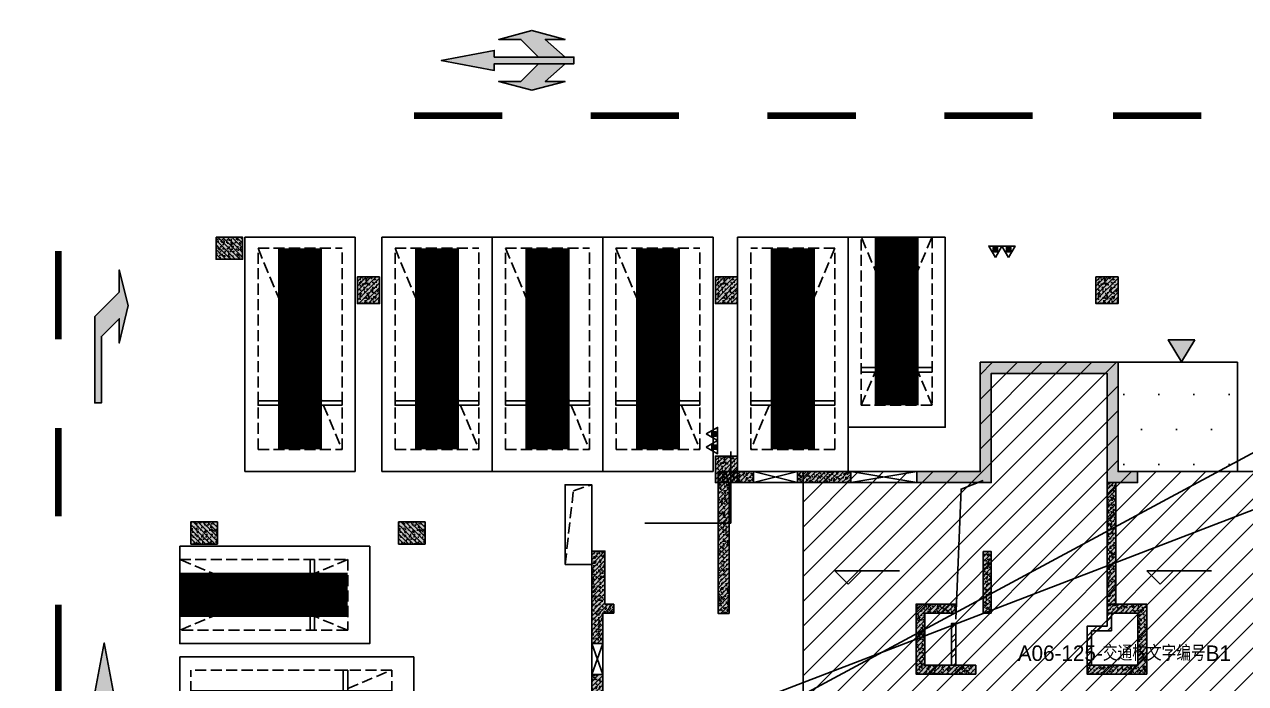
# Model space of a CAD drawing. Extents: x -1338203 to 1886333, y -783476 to 1038610.
# Drawn here: x 735141 to 762772, y 186634 to 201541 of the extents above; entities that cross this region are included whole.
import ezdxf

# ---------------------------------------------------------------- set-up
doc = ezdxf.new("R2010")
doc.units = 0
doc.header["$LTSCALE"] = 1000
doc.header["$MEASUREMENT"] = 0
doc.linetypes.add('A-001-平面B2$0$__DASH', pattern=[0.35, 0.25, -0.1])
doc.linetypes.add('DASH', pattern=[0.35, 0.25, -0.1])
for name, color, linetype in [('$0$0A-O-HOLE', 52, 'Continuous'), ('0A-P-PKNG-LINE', 9, 'Continuous'), ('A-001-人防参照B1$0$0A-P-PKNG-LINE', 9, 'Continuous'), ('A-001-平面参照B1$0$0A-ELEV-PATT', 8, 'Continuous'), ('A-001-平面参照B1$0$AUDIT_D_220531184525-2', 40, 'Continuous'), ('A-001-车位参照B1$0$A-001-车位参照B1$0$0A-P-PKNG-CAR(A)', 43, 'Continuous'), ('A-001-车位参照B1$0$A-001-车位参照B1$0$0A-P-PKNG-CAR(B)', 21, 'Continuous'), ('A-06-平面B1$0$0A-A-SYMB-ELEV', 150, 'Continuous'), ('A-06-平面B1$0$0A-S-WALL', 255, 'Continuous'), ('A-125-交通核B1(5#6#)$0$0A-E-EVTR', 2, 'Continuous'), ('A-125-交通核B1(5#6#)$0$0A-O-HOLE', 52, 'Continuous'), ('p-a-mini', 150, 'Continuous'), ('p-a-regular', 5, 'Continuous'), ('S-06-墙柱B1_1$0$0S-CW-HATCH', 251, 'Continuous'), ('S-06-墙柱B1_1$0$0S-CW-HATCH-UP', 251, 'Continuous'), ('S-06-墙柱B1_1$0$0S-CW-LINE', 72, 'Continuous'), ('S-06-墙柱B1_1$0$0S-S-HOLE', 55, 'Continuous'), ('S001地下一墙柱$0$S001地下一墙柱$0$0S-CC-LINE', 52, 'Continuous'), ('S001地下一墙柱$0$S001地下一墙柱$0$0S-CW-HATCH', 251, 'Continuous'), ('S001地下一墙柱$0$S001地下一墙柱$0$0S-CW-HATCH-UP', 251, 'Continuous'), ('中心线', 42, 'Continuous'), ('地面指向箭头', 7, 'Continuous'), ('负一层消火栓$0$0P-DIM-FH', 3, 'Continuous'), ('负一层消火栓$0$0P-EQUIP-FH', 7, 'Continuous')]:
    doc.layers.add(name, color=color, linetype=linetype)
for name, color, linetype, plot in [('A-125-交通核B1(5#6#)$0$AAD-A-MARK', 6, 'Continuous', False), ('A06-125-交通核文字编号B1$0$AAD-A-MARK', 6, 'Continuous', False), ('A06-125-交通核文字编号B1$0$AAD-A-XM', 6, 'Continuous', False), ('AAD-A-PROOF', 30, 'Continuous', False), ('负一层消火栓$0$AAD-A-MODIFY_20230609', 201, 'Continuous', False)]:
    doc.layers.add(name, color=color, linetype=linetype, plot=plot)
doc.styles.add('A06-125-交通核文字编号B1$0$AAD-TXT', font='aad-txt.shx', dxfattribs={"width": 0.7, "bigfont": 'aad-hztxt.shx'})
pattern_1 = [(45, (0, 0), (-53.033, 53.033), []), (50, (0, 0), (215.1781, -18.8256), [22.5, -247.5]), (355, (0, 0), (-41.6254, 225.6576), [18, -198]), (100.4514, (17.93, -1.57), (173.5528, 206.8319), [19.122, -210.3426]), (46.1842, (0, 60), (320.1723, -49.6557), [33.75, -371.25]), (96.6356, (26.68, 55.86), (280.3988, 292.2354), [28.683, -315.514]), (351.1842, (0, 60), (280.3986, 292.2356), [27, -297]), (21, (30, 45), (179.0721, -120.7857), [22.5, -247.5]), (326, (30, 45), (72.9946, 217.545), [18, -198]), (71.4514, (44.92, 34.93), (252.0668, 96.7591), [19.122, -210.3426]), (37.5, (0, 0), (3.64796, 99.86816), [0, -195.6, 0, -201, 0, -198.75]), (7.5, (0, 0), (78.92086, 118.3235), [0, -114.6, 0, -191.1, 0, -75.75]), (327.5, (-66.9, 0), (160.14673, -6.76646), [0, -75, 0, -234, 0, -310.5]), (317.5, (-96.9, 0), (174.95585, 30.0315), [0, -97.5, 0, -155.4, 0, -220.5])]
pattern_2 = [(315, (-12296.815, -134920.82), (53.033, 53.033), []), (320, (-12296.82, -134920.82), (-18.8256, -215.1781), [22.5, -247.5]), (265, (-12296.82, -134920.82), (225.6576, 41.6254), [18, -198]), (10.4514, (-12298.38, -134938.75), (206.8319, -173.5528), [19.122, -210.3426]), (316.1842, (-12236.82, -134920.82), (-49.6557, -320.1723), [33.75, -371.25]), (6.6356, (-12240.95, -134947.5), (292.2354, -280.3988), [28.683, -315.514]), (261.1842, (-12236.8, -134920.82), (292.2356, -280.3986), [27, -297]), (291, (-12251.82, -134950.82), (-120.7857, -179.0721), [22.5, -247.5]), (236, (-12251.82, -134950.82), (217.545, -72.9946), [18, -198]), (341.4514, (-12261.88, -134965.74), (96.7591, -252.0668), [19.122, -210.3426]), (307.5, (-12296.815, -134920.82), (99.86816, -3.64796), [0, -195.6, 0, -201, 0, -198.75]), (277.5, (-12296.82, -134920.82), (118.3235, -78.92086), [0, -114.6, 0, -191.1, 0, -75.75]), (237.5, (-12296.815, -134853.92), (-6.76646, -160.14673), [0, -75, 0, -234, 0, -310.5]), (227.5, (-12296.82, -134823.92), (30.0315, -174.95585), [0, -97.5, 0, -155.4, 0, -220.5])]
pattern_3 = [(45, (0, 0), (-168.38, 168.38), []), (45, (112.25, 0), (-168.38, 168.38), [])]

# ---------------------------------------------------------------- blocks, each defined once
blk = doc.blocks.new('A-001-平面参照B1')
at = {"layer": 'A-001-平面参照B1$0$0A-ELEV-PATT'}
h = blk.add_hatch(dxfattribs=at)
h.set_pattern_fill('DOTS', color=256, scale=500)
h.set_pattern_definition([(0, (-766365.4, -306889.1), (396.875, 793.75), [0, -793.75])])
h.paths.add_polyline_path([(-6479, -115460), (-3779, -115460), (-3779, -112990), (-6479, -112990)])
at = {"layer": 'A-001-平面参照B1$0$AUDIT_D_220531184525-2'}
blk.add_lwpolyline([(-6479, -115460), (-3779, -115460), (-3779, -112990), (-6479, -112990), (-6479, -115460)], dxfattribs=at)
blk = doc.blocks.new('A$C2C814229')
at = {"layer": '$0$0A-O-HOLE', "linetype": 'DASH'}
blk.add_lwpolyline([(-18989, -115759), (-18389, -115759), (-18389, -117559), (-18989, -117559)], close=True, dxfattribs=at)
blk.add_lwpolyline([(-18989, -117559), (-18804, -115895), (-18389, -115759)], dxfattribs=at)
blk = doc.blocks.new('A-001-人防参照B1')
at = {"layer": 'A-001-人防参照B1$0$0A-P-PKNG-LINE', "ltscale": 0.002}
blk.add_lwpolyline([(-18989, -117560), (-18389, -117560), (-18389, -115760), (-18989, -115760)], close=True, dxfattribs=at)
blk = doc.blocks.new('S-06-墙柱B1_1')
at = {"layer": 'S-06-墙柱B1_1$0$0S-CW-HATCH'}
h = blk.add_hatch(color=256, dxfattribs=at)
h.dxf.hatch_style = 1
h.paths.add_polyline_path([(-22860, 11160), (-19740, 11160), (-19740, 8690), (-19300, 8690), (-19300, 8440), (-19990, 8440), (-19990, 10910), (-22610, 10910), (-22610, 8440), (-24290, 8440), (-24290, 8690), (-22860, 8690)])
h = blk.add_hatch(color=256, dxfattribs=at)
h.dxf.hatch_style = 1
h.paths.add_polyline_path([(-28790, 8690), (-27990, 8690), (-27990, 8440), (-28540, 8440), (-28540, 5480), (-28790, 5480)])
h = blk.add_hatch(color=256, dxfattribs=at)
h.dxf.hatch_style = 1
h.paths.add_polyline_path([(-25790, 8690), (-26990, 8690), (-26990, 8440), (-25790, 8440)])
h = blk.add_hatch(color=256, dxfattribs=at)
h.dxf.hatch_style = 1
h.paths.add_polyline_path([(-19790, 5690), (-19990, 5690), (-19990, 8440), (-19790, 8440)])
h = blk.add_hatch(color=256, dxfattribs=at)
h.dxf.hatch_style = 1
h.paths.add_polyline_path([(-31350, 6640), (-31350, 6890), (-31650, 6890), (-31650, 4800), (-31400, 4800), (-31400, 5490), (-31150, 5490), (-31150, 5690), (-31350, 5690)])
h = blk.add_hatch(color=256, dxfattribs=at)
h.dxf.hatch_style = 1
h.paths.add_polyline_path([(-22610, 5490), (-22790, 5490), (-22790, 6880), (-22610, 6880)])
h = blk.add_hatch(color=256, dxfattribs=at)
h.dxf.hatch_style = 1
h.paths.add_polyline_path([(-24110, 4310), (-22960, 4310), (-22960, 4110), (-23140, 4110), (-24310, 4110), (-24310, 5690), (-23410, 5690), (-23410, 5490), (-24110, 5490)])
h = blk.add_hatch(color=256, dxfattribs=at)
h.dxf.hatch_style = 1
h.paths.add_polyline_path([(-19090, 5690), (-19090, 4110), (-20260, 4110), (-20440, 4110), (-20440, 4310), (-19290, 4310), (-19290, 5490), (-19990, 5490), (-19990, 5690)])
h = blk.add_hatch(color=256, dxfattribs=at)
h.dxf.hatch_style = 1
h.paths.add_polyline_path([(-31400, 4100), (-31650, 4100), (-31650, 3440), (-30000, 3440), (-30000, 3690), (-31400, 3690)])
at = {"layer": 'S-06-墙柱B1_1$0$0S-CW-HATCH-UP'}
h = blk.add_hatch(dxfattribs=at)
h.set_pattern_fill('钢筋混凝土', color=256, scale=30)
h.set_pattern_definition(pattern_1)
h.paths.add_polyline_path([(-22860, 11160), (-19740, 11160), (-19740, 8690), (-19300, 8690), (-19300, 8440), (-19990, 8440), (-19990, 10910), (-22610, 10910), (-22610, 8440), (-24290, 8440), (-24290, 8690), (-22860, 8690)])
h = blk.add_hatch(dxfattribs=at)
h.set_pattern_fill('钢筋混凝土', color=256, scale=30)
h.set_pattern_definition(pattern_1)
h.paths.add_polyline_path([(-28790, 8690), (-27990, 8690), (-27990, 8440), (-28540, 8440), (-28540, 5480), (-28790, 5480)])
h = blk.add_hatch(dxfattribs=at)
h.set_pattern_fill('钢筋混凝土', color=256, scale=30)
h.set_pattern_definition([(45, (0, 0), (-53.033, 53.033), []), (50, (0, 0), (215.178, -18.8256), [22.5, -247.5]), (355, (0, 0), (-41.6254, 225.6576), [18, -198]), (100.4514, (17.93, -1.57), (173.5528, 206.8319), [19.122, -210.3426]), (46.1842, (0, 60), (320.1723, -49.6557), [33.75, -371.25]), (96.6356, (26.68, 55.86), (280.3988, 292.2354), [28.683, -315.514]), (351.1842, (0, 60), (280.3986, 292.2356), [27, -297]), (21, (30, 45), (179.0721, -120.7857), [22.5, -247.5]), (326, (30, 45), (72.9946, 217.545), [18, -198]), (71.4514, (44.92, 34.93), (252.0668, 96.7591), [19.122, -210.3426]), (37.5, (0, 0), (3.64796, 99.86816), [0, -195.6, 0, -201, 0, -198.75]), (7.5, (0, 0), (78.92086, 118.3235), [0, -114.6, 0, -191.1, 0, -75.75]), (327.5, (-66.9, 0), (160.14673, -6.76646), [0, -75, 0, -234, 0, -310.5]), (317.5, (-96.9, 0), (174.95585, 30.0315), [0, -97.5, 0, -155.4, 0, -220.5])])
h.paths.add_polyline_path([(-25790, 8690), (-26990, 8690), (-26990, 8440), (-25790, 8440)])
h = blk.add_hatch(dxfattribs=at)
h.set_pattern_fill('钢筋混凝土', color=256, scale=30)
h.set_pattern_definition([(45, (-5106687.17, 636368.834), (-53.0330086, 53.0330086), []), (50, (-5106687.17, 636368.83), (215.178055, -18.8256405), [22.5, -247.5]), (355, (-5106687.17, 636368.83), (-41.6254, 225.65764), [18, -198]), (100.4514, (-5106669.24, 636367.27), (173.5528145, 206.831863), [19.122057, -210.342634]), (46.1842, (-5106687.17, 636428.83), (320.172315, -49.655704), [33.75, -371.25]), (96.6356, (-5106660.5, 636424.7), (280.398812, 292.235361), [28.683086, -315.5139]), (351.1842, (-5106687.17, 636428.83), (280.398584, 292.23558), [27, -297]), (21, (-5106657.17, 636413.83), (179.0721156, -120.785667), [22.5, -247.5]), (326, (-5106657.17, 636413.83), (72.9946, 217.5450135), [18, -198]), (71.4514, (-5106642.25, 636403.77), (252.0667886, 96.759149), [19.122057, -210.342634]), (37.5, (-5106687.17, 636368.834), (3.6479566, 99.8681561), [0, -195.6, 0, -201, 0, -198.75]), (7.5, (-5106687.17, 636368.83), (78.9208612, 118.3235136), [0, -114.6, 0, -191.1, 0, -75.75]), (327.5, (-5106754.07, 636368.834), (160.1467309, -6.7664615), [0, -75, 0, -234, 0, -310.5]), (317.5, (-5106784.07, 636368.83), (174.9558508, 30.0314947), [0, -97.5, 0, -155.4, 0, -220.5])])
h.paths.add_polyline_path([(-19790, 5690), (-19990, 5690), (-19990, 8440), (-19790, 8440)])
h = blk.add_hatch(dxfattribs=at)
h.set_pattern_fill('钢筋混凝土', color=256, scale=30)
h.set_pattern_definition([(45, (0, 0), (-53.033, 53.033), []), (50, (0, 0), (215.1781, -18.8256), [22.5, -247.5]), (355, (0, 0), (-41.6254, 225.6576), [18, -198]), (100.4514, (17.93, -1.57), (173.5528, 206.8319), [19.122, -210.3426]), (46.1842, (0, 60), (320.1723, -49.6557), [33.75, -371.25]), (96.6356, (26.68, 55.86), (280.3988, 292.2354), [28.683, -315.514]), (351.1842, (0, 60), (280.3986, 292.2356), [27, -297]), (21, (30, 45), (179.0721, -120.7857), [22.5, -247.5]), (326, (30, 45), (72.9946, 217.545), [18, -198]), (71.4514, (44.92, 34.93), (252.0668, 96.7591), [19.122, -210.3426]), (37.5, (0, 0), (3.64796, 99.86816), [0, -195.6, 0, -201, 0, -198.75]), (7.5, (0, 0), (78.92086, 118.3235), [0, -114.6, 0, -191.1, 0, -75.75]), (327.5, (-66.9, 0), (160.14673, -6.76646), [0, -75, 0, -234, 0, -310.5]), (317.5, (-96.9, 0), (174.95585, 30.0315), [0, -97.5, 0, -155.4, 0, -220.5])])
h.paths.add_polyline_path([(-31350, 6640), (-31350, 6890), (-31650, 6890), (-31650, 4800), (-31400, 4800), (-31400, 5490), (-31150, 5490), (-31150, 5690), (-31350, 5690)])
h = blk.add_hatch(dxfattribs=at)
h.set_pattern_fill('钢筋混凝土', color=256, scale=30)
h.set_pattern_definition([(45, (-5106687.17, 636368.834), (-53.0330086, 53.0330086), []), (50, (-5106687.17, 636368.83), (215.178055, -18.8256405), [22.5, -247.5]), (355, (-5106687.17, 636368.83), (-41.6254, 225.65764), [18, -198]), (100.4514, (-5106669.24, 636367.27), (173.5528145, 206.831863), [19.122057, -210.342634]), (46.1842, (-5106687.17, 636428.83), (320.172315, -49.655704), [33.75, -371.25]), (96.6356, (-5106660.5, 636424.7), (280.398812, 292.235361), [28.683086, -315.5139]), (351.1842, (-5106687.17, 636428.83), (280.398584, 292.23558), [27, -297]), (21, (-5106657.17, 636413.83), (179.0721156, -120.785667), [22.5, -247.5]), (326, (-5106657.17, 636413.83), (72.9946, 217.5450135), [18, -198]), (71.4514, (-5106642.25, 636403.77), (252.0667886, 96.759149), [19.122057, -210.342634]), (37.5, (-5106687.17, 636368.834), (3.6479566, 99.8681561), [0, -195.6, 0, -201, 0, -198.75]), (7.5, (-5106687.17, 636368.83), (78.9208612, 118.3235136), [0, -114.6, 0, -191.1, 0, -75.75]), (327.5, (-5106754.07, 636368.834), (160.1467309, -6.7664615), [0, -75, 0, -234, 0, -310.5]), (317.5, (-5106784.07, 636368.83), (174.9558508, 30.0314947), [0, -97.5, 0, -155.4, 0, -220.5])])
h.paths.add_polyline_path([(-22610, 5490), (-22790, 5490), (-22790, 6880), (-22610, 6880)])
h = blk.add_hatch(dxfattribs=at)
h.set_pattern_fill('钢筋混凝土', color=256, scale=30)
h.set_pattern_definition(pattern_1)
h.paths.add_polyline_path([(-24110, 4310), (-22960, 4310), (-22960, 4110), (-23140, 4110), (-24310, 4110), (-24310, 5690), (-23410, 5690), (-23410, 5490), (-24110, 5490)])
h = blk.add_hatch(dxfattribs=at)
h.set_pattern_fill('钢筋混凝土', color=256, scale=30)
h.set_pattern_definition(pattern_1)
h.paths.add_polyline_path([(-19090, 5690), (-19090, 4110), (-20260, 4110), (-20440, 4110), (-20440, 4310), (-19290, 4310), (-19290, 5490), (-19990, 5490), (-19990, 5690)])
h = blk.add_hatch(dxfattribs=at)
h.set_pattern_fill('钢筋混凝土', color=256, scale=30)
h.set_pattern_definition([(45, (0, 0), (-53.033, 53.033), []), (50, (0, 0), (215.1781, -18.8256), [22.5, -247.5]), (355, (0, 0), (-41.6254, 225.6576), [18, -198]), (100.4514, (17.93, -1.57), (173.5528, 206.8319), [19.122, -210.3426]), (46.1842, (0, 60), (320.1723, -49.6557), [33.75, -371.25]), (96.6356, (26.68, 55.86), (280.3988, 292.2354), [28.683, -315.514]), (351.1842, (0, 60), (280.3986, 292.2356), [27, -297]), (21, (30, 45), (179.0721, -120.7857), [22.5, -247.5]), (326, (30, 45), (72.9946, 217.545), [18, -198]), (71.4514, (44.92, 34.93), (252.0668, 96.7591), [19.122, -210.3426]), (37.5, (0, 0), (3.64796, 99.86816), [0, -195.6, 0, -201, 0, -198.75]), (7.5, (0, 0), (78.92086, 118.3235), [0, -114.6, 0, -191.1, 0, -75.75]), (327.5, (-66.9, 0), (160.14673, -6.76646), [0, -75, 0, -234, 0, -310.5]), (317.5, (-96.9, 0), (174.95585, 30.0315), [0, -97.5, 0, -155.4, 0, -220.5])])
h.paths.add_polyline_path([(-31400, 4100), (-31650, 4100), (-31650, 3440), (-30000, 3440), (-30000, 3690), (-31400, 3690)])
at = {"layer": 'S-06-墙柱B1_1$0$0S-CW-LINE', "flags": 128}
for points in [[(-22860, 11160), (-19740, 11160), (-19740, 8690), (-19300, 8690), (-19300, 8440), (-19990, 8440), (-19990, 10910), (-22610, 10910), (-22610, 8440), (-24290, 8440), (-24290, 8690), (-22860, 8690)], [(-28790, 8690), (-27990, 8690), (-27990, 8440), (-28540, 8440), (-28540, 5480), (-28790, 5480)], [(-25790, 8690), (-26990, 8690), (-26990, 8440), (-25790, 8440)], [(-31400, 4100), (-31650, 4100), (-31650, 3440), (-30000, 3440), (-30000, 3690), (-31400, 3690)]]:
    blk.add_lwpolyline(points, close=True, dxfattribs=at)
at = {"layer": 'S-06-墙柱B1_1$0$0S-CW-LINE'}
for points in [[(-19790, 5690), (-19990, 5690), (-19990, 8440), (-19790, 8440)], [(-22610, 5490), (-22790, 5490), (-22790, 6880), (-22610, 6880)], [(-24110, 4310), (-22960, 4310), (-22960, 4110), (-23140, 4110), (-23140, 4110), (-24310, 4110), (-24310, 5690), (-23410, 5690), (-23410, 5490), (-24110, 5490)], [(-19090, 5690), (-19090, 4110), (-20260, 4110), (-20260, 4110), (-20440, 4110), (-20440, 4310), (-19290, 4310), (-19290, 5490), (-19990, 5490), (-19990, 5690)]]:
    blk.add_lwpolyline(points, close=True, dxfattribs=at)
at = {"layer": 'S-06-墙柱B1_1$0$0S-CW-LINE', "flags": 128}
blk.add_lwpolyline([(-31350, 6640), (-31350, 6890), (-31650, 6890), (-31650, 4800), (-31400, 4800), (-31400, 5490), (-31150, 5490), (-31150, 5690), (-31350, 5690), (-31350, 6640)], dxfattribs=at)
at = {"layer": 'S-06-墙柱B1_1$0$0S-S-HOLE'}
for points in [[(-27990, 8690), (-26990, 8690), (-26990, 8440), (-27990, 8440)], [(-24290, 8690), (-25790, 8690), (-25790, 8440), (-24290, 8440)], [(-31650, 4100), (-31400, 4100), (-31400, 4800), (-31650, 4800)]]:
    blk.add_lwpolyline(points, close=True, dxfattribs=at)
for points in [[(-26990, 8690), (-27990, 8440)], [(-27990, 8690), (-26990, 8440)], [(-24290, 8690), (-25790, 8440)], [(-25790, 8690), (-24290, 8440)], [(-31400, 4800), (-31650, 4100)], [(-31400, 4100), (-31650, 4800)]]:
    blk.add_lwpolyline(points, dxfattribs=at)
blk = doc.blocks.new('S001地下一墙柱')
at = {"layer": 'S001地下一墙柱$0$S001地下一墙柱$0$0S-CW-HATCH'}
h = blk.add_hatch(color=256, dxfattribs=at)
h.dxf.hatch_style = 1
h.paths.add_polyline_path([(-26888, -110160), (-26888, -110660), (-26288, -110660), (-26288, -110160)])
h = blk.add_hatch(color=256, dxfattribs=at)
h.dxf.hatch_style = 1
h.paths.add_polyline_path([(-26888, -110160), (-26888, -110660), (-26288, -110660), (-26288, -110160)])
h = blk.add_hatch(color=256, dxfattribs=at)
h.dxf.hatch_style = 1
h.paths.add_polyline_path([(-23189, -111060), (-23689, -111060), (-23689, -111660), (-23189, -111660)])
h = blk.add_hatch(color=256, dxfattribs=at)
h.dxf.hatch_style = 1
h.paths.add_polyline_path([(-15089, -111060), (-15589, -111060), (-15589, -111660), (-15089, -111660)])
h = blk.add_hatch(color=256, dxfattribs=at)
h.dxf.hatch_style = 1
h.paths.add_polyline_path([(-6479, -111060), (-6979, -111060), (-6979, -111660), (-6479, -111660)])
h = blk.add_hatch(color=256, dxfattribs=at)
h.dxf.hatch_style = 1
h.paths.add_polyline_path([(-15089, -115110), (-15589, -115110), (-15589, -115710), (-15089, -115710)])
h = blk.add_hatch(color=256, dxfattribs=at)
h.dxf.hatch_style = 1
h.paths.add_polyline_path([(-27459, -117100), (-27459, -116600), (-26859, -116600), (-26859, -117100)])
h = blk.add_hatch(color=256, dxfattribs=at)
h.dxf.hatch_style = 1
h.paths.add_polyline_path([(-22759, -117100), (-22759, -116600), (-22159, -116600), (-22159, -117100)])
at = {"layer": 'S001地下一墙柱$0$S001地下一墙柱$0$0S-CW-HATCH-UP'}
h = blk.add_hatch(dxfattribs=at)
h.set_pattern_fill('钢筋混凝土', color=256, scale=30, angle=-90)
h.set_pattern_definition(pattern_2)
h.paths.add_polyline_path([(-26888, -110160), (-26888, -110660), (-26288, -110660), (-26288, -110160)])
h = blk.add_hatch(dxfattribs=at)
h.set_pattern_fill('钢筋混凝土', color=256, scale=30, angle=-90)
h.set_pattern_definition(pattern_2)
h.paths.add_polyline_path([(-26888, -110160), (-26888, -110660), (-26288, -110660), (-26288, -110160)])
h = blk.add_hatch(dxfattribs=at)
h.set_pattern_fill('钢筋混凝土', color=256, scale=30)
h.set_pattern_definition([(45, (9121.965, -102108.275), (-53.03301, 53.03301), []), (50, (9121.96, -102108.27), (215.1781, -18.8256), [22.5, -247.5]), (355, (9121.96, -102108.27), (-41.6254, 225.6576), [18, -198]), (100.4514, (9139.9, -102109.84), (173.5528, 206.8319), [19.122, -210.3426]), (46.1842, (9121.96, -102048.27), (320.1723, -49.6557), [33.75, -371.25]), (96.6356, (9148.65, -102052.4), (280.3988, 292.2354), [28.683, -315.514]), (351.1842, (9121.96, -102048.27), (280.3986, 292.2356), [27, -297]), (21, (9151.96, -102063.27), (179.0721, -120.7857), [22.5, -247.5]), (326, (9151.96, -102063.27), (72.9946, 217.545), [18, -198]), (71.4514, (9166.89, -102073.34), (252.0668, 96.7591), [19.122, -210.3426]), (37.5, (9121.965, -102108.275), (3.64796, 99.86816), [0, -195.6, 0, -201, 0, -198.75]), (7.5, (9121.96, -102108.27), (78.92086, 118.3235), [0, -114.6, 0, -191.1, 0, -75.75]), (327.5, (9055.065, -102108.275), (160.14673, -6.76646), [0, -75, 0, -234, 0, -310.5]), (317.5, (9025.06, -102108.27), (174.95585, 30.0315), [0, -97.5, 0, -155.4, 0, -220.5])])
h.paths.add_polyline_path([(-23189, -111060), (-23689, -111060), (-23689, -111660), (-23189, -111660)])
h = blk.add_hatch(dxfattribs=at)
h.set_pattern_fill('钢筋混凝土', color=256, scale=30)
h.set_pattern_definition([(45, (17221.965, -102108.275), (-53.03301, 53.03301), []), (50, (17221.96, -102108.27), (215.1781, -18.8256), [22.5, -247.5]), (355, (17221.96, -102108.27), (-41.6254, 225.6576), [18, -198]), (100.4514, (17239.9, -102109.84), (173.5528, 206.8319), [19.122, -210.3426]), (46.1842, (17221.96, -102048.27), (320.1723, -49.6557), [33.75, -371.25]), (96.6356, (17248.65, -102052.4), (280.3988, 292.2354), [28.683, -315.514]), (351.1842, (17221.96, -102048.27), (280.3986, 292.2356), [27, -297]), (21, (17251.96, -102063.27), (179.0721, -120.7857), [22.5, -247.5]), (326, (17251.96, -102063.27), (72.9946, 217.545), [18, -198]), (71.4514, (17266.89, -102073.34), (252.0668, 96.7591), [19.122, -210.3426]), (37.5, (17221.965, -102108.275), (3.64796, 99.86816), [0, -195.6, 0, -201, 0, -198.75]), (7.5, (17221.96, -102108.27), (78.92086, 118.3235), [0, -114.6, 0, -191.1, 0, -75.75]), (327.5, (17155.065, -102108.275), (160.14673, -6.76646), [0, -75, 0, -234, 0, -310.5]), (317.5, (17125.06, -102108.27), (174.95585, 30.0315), [0, -97.5, 0, -155.4, 0, -220.5])])
h.paths.add_polyline_path([(-15089, -111060), (-15589, -111060), (-15589, -111660), (-15089, -111660)])
h = blk.add_hatch(dxfattribs=at)
h.set_pattern_fill('钢筋混凝土', color=256, scale=30)
h.set_pattern_definition([(45, (25831.965, -102108.275), (-53.03301, 53.03301), []), (50, (25831.96, -102108.27), (215.1781, -18.8256), [22.5, -247.5]), (355, (25831.96, -102108.27), (-41.6254, 225.6576), [18, -198]), (100.4514, (25849.9, -102109.84), (173.5528, 206.8319), [19.122, -210.3426]), (46.1842, (25831.96, -102048.27), (320.1723, -49.6557), [33.75, -371.25]), (96.6356, (25858.65, -102052.4), (280.3988, 292.2354), [28.683, -315.514]), (351.1842, (25831.96, -102048.27), (280.3986, 292.2356), [27, -297]), (21, (25861.96, -102063.27), (179.0721, -120.7857), [22.5, -247.5]), (326, (25861.96, -102063.27), (72.9946, 217.545), [18, -198]), (71.4514, (25876.89, -102073.34), (252.0668, 96.7591), [19.122, -210.3426]), (37.5, (25831.965, -102108.275), (3.64796, 99.86816), [0, -195.6, 0, -201, 0, -198.75]), (7.5, (25831.96, -102108.27), (78.92086, 118.3235), [0, -114.6, 0, -191.1, 0, -75.75]), (327.5, (25765.065, -102108.275), (160.14673, -6.76646), [0, -75, 0, -234, 0, -310.5]), (317.5, (25735.06, -102108.27), (174.95585, 30.0315), [0, -97.5, 0, -155.4, 0, -220.5])])
h.paths.add_polyline_path([(-6479, -111060), (-6979, -111060), (-6979, -111660), (-6479, -111660)])
h = blk.add_hatch(dxfattribs=at)
h.set_pattern_fill('钢筋混凝土', color=256, scale=30)
h.set_pattern_definition([(45, (17221.98, -106158.27), (-53.03301, 53.03301), []), (50, (17221.98, -106158.27), (215.1781, -18.8256), [22.5, -247.5]), (355, (17221.98, -106158.27), (-41.6254, 225.6576), [18, -198]), (100.4514, (17239.91, -106159.84), (173.5528, 206.8319), [19.122, -210.3426]), (46.1842, (17221.98, -106098.27), (320.1723, -49.6557), [33.75, -371.25]), (96.6356, (17248.66, -106102.4), (280.3988, 292.2354), [28.683, -315.514]), (351.1842, (17221.98, -106098.27), (280.3986, 292.2356), [27, -297]), (21, (17251.98, -106113.27), (179.0721, -120.7857), [22.5, -247.5]), (326, (17251.98, -106113.27), (72.9946, 217.545), [18, -198]), (71.4514, (17266.9, -106123.34), (252.0668, 96.7591), [19.122, -210.3426]), (37.5, (17221.98, -106158.27), (3.64796, 99.86816), [0, -195.6, 0, -201, 0, -198.75]), (7.5, (17221.98, -106158.27), (78.92086, 118.3235), [0, -114.6, 0, -191.1, 0, -75.75]), (327.5, (17155.08, -106158.27), (160.14673, -6.76646), [0, -75, 0, -234, 0, -310.5]), (317.5, (17125.08, -106158.27), (174.95585, 30.0315), [0, -97.5, 0, -155.4, 0, -220.5])])
h.paths.add_polyline_path([(-15089, -115110), (-15589, -115110), (-15589, -115710), (-15089, -115710)])
h = blk.add_hatch(dxfattribs=at)
h.set_pattern_fill('钢筋混凝土', color=256, scale=30, angle=-90)
h.set_pattern_definition([(315, (-41507.02, -149410.57), (53.03301, 53.03301), []), (320, (-41507.02, -149410.57), (-18.8256, -215.17805), [22.5, -247.5]), (265, (-41507.02, -149410.57), (225.6576, 41.6254), [18, -198]), (10.4514, (-41508.6, -149428.5), (206.8319, -173.5528), [19.122, -210.3426]), (316.1842, (-41447.02, -149410.57), (-49.6557, -320.1723), [33.75, -371.25]), (6.6356, (-41451.16, -149437.25), (292.2354, -280.3988), [28.683, -315.514]), (261.1842, (-41447.02, -149410.57), (292.2356, -280.3986), [27, -297]), (291, (-41462.02, -149440.57), (-120.7857, -179.0721), [22.5, -247.5]), (236, (-41462.02, -149440.57), (217.545, -72.9946), [18, -198]), (341.4514, (-41472.09, -149455.5), (96.7591, -252.0668), [19.122, -210.3426]), (307.5, (-41507.02, -149410.57), (99.86816, -3.64796), [0, -195.6, 0, -201, 0, -198.75]), (277.5, (-41507.02, -149410.57), (118.3235, -78.92086), [0, -114.6, 0, -191.1, 0, -75.75]), (237.5, (-41507.02, -149343.67), (-6.76646, -160.14673), [0, -75, 0, -234, 0, -310.5]), (227.5, (-41507.02, -149313.67), (30.0315, -174.95585), [0, -97.5, 0, -155.4, 0, -220.5])])
h.paths.add_polyline_path([(-27459, -117100), (-27459, -116600), (-26859, -116600), (-26859, -117100)])
h = blk.add_hatch(dxfattribs=at)
h.set_pattern_fill('钢筋混凝土', color=256, scale=30, angle=-90)
h.set_pattern_definition([(315, (-36807.49, -149410.57), (53.03301, 53.03301), []), (320, (-36807.49, -149410.57), (-18.8256, -215.17805), [22.5, -247.5]), (265, (-36807.5, -149410.57), (225.6576, 41.6254), [18, -198]), (10.4514, (-36809.06, -149428.5), (206.8319, -173.5528), [19.122, -210.3426]), (316.1842, (-36747.5, -149410.57), (-49.6557, -320.1723), [33.75, -371.25]), (6.6356, (-36751.63, -149437.25), (292.2354, -280.3988), [28.683, -315.514]), (261.1842, (-36747.5, -149410.57), (292.2356, -280.3986), [27, -297]), (291, (-36762.49, -149440.57), (-120.7857, -179.0721), [22.5, -247.5]), (236, (-36762.5, -149440.57), (217.545, -72.9946), [18, -198]), (341.4514, (-36772.56, -149455.5), (96.7591, -252.0668), [19.122, -210.3426]), (307.5, (-36807.49, -149410.57), (99.86816, -3.64796), [0, -195.6, 0, -201, 0, -198.75]), (277.5, (-36807.49, -149410.57), (118.3235, -78.92086), [0, -114.6, 0, -191.1, 0, -75.75]), (237.5, (-36807.49, -149343.67), (-6.76646, -160.14673), [0, -75, 0, -234, 0, -310.5]), (227.5, (-36807.49, -149313.67), (30.0315, -174.95585), [0, -97.5, 0, -155.4, 0, -220.5])])
h.paths.add_polyline_path([(-22759, -117100), (-22759, -116600), (-22159, -116600), (-22159, -117100)])
at = {"layer": 'S001地下一墙柱$0$S001地下一墙柱$0$0S-CC-LINE', "elevation": 0}
blk.add_lwpolyline([(-26888, -110160), (-26888, -110660), (-26288, -110660), (-26288, -110160)], close=True, dxfattribs=at)
blk.add_lwpolyline([(-26888, -110160), (-26888, -110660), (-26288, -110660), (-26288, -110160)], close=True, dxfattribs=at)
at = {"layer": 'S001地下一墙柱$0$S001地下一墙柱$0$0S-CC-LINE'}
for points in [[(-23189, -111060), (-23689, -111060), (-23689, -111660), (-23189, -111660)], [(-15089, -111060), (-15589, -111060), (-15589, -111660), (-15089, -111660)], [(-6479, -111060), (-6979, -111060), (-6979, -111660), (-6479, -111660)], [(-15089, -115110), (-15589, -115110), (-15589, -115710), (-15089, -115710)], [(-27459, -117100), (-27459, -116600), (-26859, -116600), (-26859, -117100)], [(-22759, -117100), (-22759, -116600), (-22159, -116600), (-22159, -117100)]]:
    blk.add_lwpolyline(points, close=True, dxfattribs=at)
at = {"ltscale": 0.002}
blk.add_blockref('S-06-墙柱B1_1', (13261, -124150), dxfattribs=at)
blk = doc.blocks.new('负一层消火栓$0$$TwtSys$00000546')
h = blk.add_hatch()
h.set_pattern_fill('ANSI31', color=256, scale=200, style=0)
h.set_pattern_definition([(45, (-38543.802, -6670.83), (-17.67767, 17.67767), [])])
h.paths.add_polyline_path([(-65, 174), (65, 174), (65, 44), (-65, 44)])
for points in [[(0, 344), (-198, 0), (198, 0)], [(-65, 174), (65, 174), (65, 44), (-65, 44)]]:
    blk.add_lwpolyline(points, close=True)
blk = doc.blocks.new('负一层消火栓')
at = {"layer": '负一层消火栓$0$0P-DIM-FH'}
for p, q in [((-15239, -115010), (-15239, -116631)), ((-15239, -116631), (-17189, -116631))]:
    blk.add_line(p, q, dxfattribs=at)
at = {"layer": '负一层消火栓$0$AAD-A-MODIFY_20230609', "color": 4}
blk.add_line((-30597, -129633), (108874, -54708), dxfattribs=at)
at = {"layer": '负一层消火栓$0$0P-EQUIP-FH'}
for p, xscale, yscale, zscale, rotation in [((-9255, -110360), -0.75, 0.75, 0.75, 180), ((-8957, -110360), -0.75, 0.75, 0.75, 180), ((-15539, -114611, 0), 0.7500000000000013, 0.7500000000000013, 0.7500000000000013, 90), ((-15539, -114611, 0), 0.7500000000000013, 0.7500000000000013, 0.7500000000000013, 90), ((-15539, -114909, 0), 0.7500000000000013, 0.7500000000000013, 0.7500000000000013, 90), ((-15539, -114909, 0), 0.7500000000000013, 0.7500000000000013, 0.7500000000000013, 90)]:
    blk.add_blockref('负一层消火栓$0$$TwtSys$00000546', p, dxfattribs=dict(at, xscale=xscale, yscale=yscale, zscale=zscale, rotation=rotation))
blk = doc.blocks.new('直行右转或左转')
at = {"layer": '地面指向箭头'}
blk.add_hatch(color=251, dxfattribs=at).paths.add_polyline_path([(3219528, 2452519), (3218327, 2452294), (3218327, 2452444), (3217325, 2452444), (3217726, 2452044), (3218227, 2452044), (3217476, 2451843), (3216725, 2452044), (3217175, 2452044), (3216725, 2452444), (3216524, 2452444), (3216524, 2452594), (3218327, 2452594), (3218327, 2452745)])
at = {"layer": '地面指向箭头', "color": 251}
blk.add_lwpolyline([(3216725, 2452044), (3217175, 2452044), (3216725, 2452044), (3217476, 2451843), (3218227, 2452044), (3217726, 2452044), (3217325, 2452444), (3218327, 2452444), (3218327, 2452294), (3219528, 2452519), (3218327, 2452745), (3218327, 2452594), (3216524, 2452594), (3216524, 2452444), (3216725, 2452444), (3217175, 2452044)], dxfattribs=at)
blk = doc.blocks.new('RTRTRT5')
at = {"layer": '地面指向箭头', "linetype": 'Continuous', "xscale": -1, "rotation": 270}
blk.add_blockref('直行右转或左转', (-1798715, -3451125, 0), dxfattribs=at)
at = {"layer": '地面指向箭头', "linetype": 'Continuous', "rotation": 89.99999999999999}
blk.add_blockref('直行右转或左转', (3106324, -3451125, 0), dxfattribs=at)
blk = doc.blocks.new('左转或右转')
at = {"layer": '地面指向箭头'}
blk.add_hatch(color=251, dxfattribs=at).paths.add_polyline_path([(3221046, 2451667), (3221247, 2450864), (3221247, 2451366), (3221799, 2451918), (3221799, 2453874), (3221648, 2453874), (3221648, 2452369), (3221247, 2451968), (3221247, 2452519)])
at = {"layer": '地面指向箭头', "color": 251}
blk.add_lwpolyline([(3221247, 2450864), (3221046, 2451667), (3221247, 2452519), (3221247, 2451968), (3221648, 2452369), (3221648, 2453874), (3221799, 2453874), (3221799, 2451918), (3221247, 2451366), (3221247, 2450864), (3221247, 2451366)], dxfattribs=at)
blk = doc.blocks.new('直行')
at = {"layer": '地面指向箭头'}
blk.add_hatch(color=251, dxfattribs=at).paths.add_polyline_path([(-29241, 4059962), (-29466, 4058762), (-29316, 4058762), (-29316, 4056961), (-29166, 4056961), (-29166, 4058762), (-29016, 4058762)])
at = {"layer": '地面指向箭头', "color": 251}
blk.add_lwpolyline([(-29316, 4058762), (-29316, 4056961), (-29316, 4058762), (-29316, 4058762), (-29466, 4058762), (-29241, 4059962), (-29016, 4058762), (-29166, 4058762), (-29166, 4056961), (-29316, 4056961), (-29316, 4056961)], dxfattribs=at)
blk = doc.blocks.new('A$C9cb663f1')
at = {"layer": '中心线', "color": 251, "const_width": 150}
for points in [[(331308, -162282), (333308, -162282)], [(335308, -162282), (337308, -162282)], [(339308, -162282), (341308, -162282)], [(343308, -162282), (345308, -162282)], [(347124, -162282), (349124, -162282)], [(323260, -165346), (323260, -167346)], [(323260, -169346), (323260, -171346)], [(323260, -173346), (323260, -175346)]]:
    blk.add_lwpolyline(points, dxfattribs=at)
at = {"layer": '地面指向箭头', "color": 251, "rotation": 90}
blk.add_blockref('RTRTRT5', (100329, -814838, 0), dxfattribs=at)
at = {"layer": '地面指向箭头', "color": 251, "linetype": 'Continuous', "rotation": 180}
blk.add_blockref('左转或右转', (3545887, 2285092), dxfattribs=at)
at = {"layer": '地面指向箭头', "color": 251}
blk.add_blockref('直行', (353542, -4234171), dxfattribs=at)
blk = doc.blocks.new('A$C488321c4')
at = {"layer": '地面指向箭头'}
h = blk.add_hatch(color=251, dxfattribs=at)
h.dxf.hatch_style = 1
h.paths.add_polyline_path([(348974, -167351), (348674, -167851), (348374, -167351)])
at = {"layer": '地面指向箭头', "color": 251, "flags": 128}
blk.add_lwpolyline([(348974, -167351), (348674, -167851), (348374, -167351), (348974, -167351)], dxfattribs=at)
blk = doc.blocks.new('A-001-车位参照B1$0$A-001-车位参照B1$0$A-001-车位参照B1$0$ddd')
for p, q in [((0, 2500), (5300, 2500)), ((0, 2500), (0, 0)), ((5300, 2500), (5300, 0)), ((0, 0), (5300, 0))]:
    blk.add_line(p, q)
at = {"linetype": 'A-001-平面B2$0$__DASH'}
for p, q in [((500, 2200), (500, 300)), ((500, 2200), (5050, 2200)), ((5050, 2200), (5050, 300)), ((500, 300), (5050, 300))]:
    blk.add_line(p, q, dxfattribs=at)
blk.add_lwpolyline([(5050, 2200), (500, 300)], dxfattribs=at)
blk.add_lwpolyline([(1500, 300), (1500, 2200), (1600, 2200), (1600, 300)], close=True)
at = {"layer": 'p-a-regular', "ltscale": 0.002, "const_width": 1000}
blk.add_lwpolyline([(500, 1250), (5050, 1250)], dxfattribs=at)
blk = doc.blocks.new('A-001-车位参照B1$0$A-001-车位参照B1$0$A-001-车位参照B1$0$A$C43AE5A3B')
at = {"color": 241}
blk.add_lwpolyline([(2500, 0), (2500, 4300), (300, 4300), (300, 0)], close=True, dxfattribs=at)
at = {"color": 241, "linetype": 'DASH'}
for points in [[(2200, 0), (2200, 3800), (600, 3800), (600, 0), (2200, 0)], [(600, 3800), (2200, 0)], [(2200, 3800), (600, 0)]]:
    blk.add_lwpolyline(points, dxfattribs=at)
at = {"color": 241}
blk.add_lwpolyline([(2200, 3050), (600, 3050), (600, 2950), (2200, 2950), (2200, 3050)], dxfattribs=at)
at = {"layer": 'p-a-mini', "ltscale": 0.002, "const_width": 1000}
blk.add_lwpolyline([(1400, 0), (1400, 3800)], dxfattribs=at)
blk = doc.blocks.new('A-125-交通核B1(5#6#)')
h = blk.add_hatch()
h.set_pattern_fill('ANSI32', color=256, scale=50)
h.set_pattern_definition(pattern_3)
h.paths.add_polyline_path([(-1713, 5250), (-1810, 5250), (-1810, 4310), (-1713, 4310)])
h = blk.add_hatch()
h.set_pattern_fill('ANSI32', color=256, scale=50)
h.set_pattern_definition(pattern_3)
h.paths.add_polyline_path([(1360, 4310), (1260, 4310), (1260, 5190), (1710, 5190), (1710, 5490), (1810, 5490), (1810, 5090), (1360, 5090)])
for points in [[(-1713, 5250), (-1810, 5250), (-1810, 4310), (-1713, 4310)], [(1360, 4310), (1260, 4310), (1260, 5190), (1710, 5190), (1710, 5490), (1810, 5490), (1810, 5090), (1360, 5090)]]:
    blk.add_lwpolyline(points, close=True)
at = {"layer": 'A-125-交通核B1(5#6#)$0$0A-E-EVTR'}
for p, q in [((900, 2475), (-900, 2475)), ((-900, 2475), (-900, 675)), ((900, 675), (-900, 2475)), ((900, 2475), (-900, 675)), ((900, 675), (900, 2475)), ((-900, 675), (900, 675)), ((540, 450), (-540, 450)), ((-540, 450), (-540, 225)), ((540, 225), (540, 450)), ((-540, 225), (540, 225))]:
    blk.add_line(p, q, dxfattribs=at)
at = {"layer": 'A-125-交通核B1(5#6#)$0$0A-O-HOLE', "flags": 128}
blk.add_lwpolyline([(-1710, 5350), (-1593, 8294), (-1090, 8490)], dxfattribs=at)
at = {"layer": 'A-125-交通核B1(5#6#)$0$AAD-A-MARK'}
for q in [(0, 200), (200, 0)]:
    blk.add_line((0, 0), q, dxfattribs=at)
blk.add_circle((0, 0), 100, dxfattribs=at)
blk = doc.blocks.new('A06-125-交通核文字编号B1')
at = {"layer": 'A06-125-交通核文字编号B1$0$AAD-A-MARK'}
for q in [(0, 200), (200, 0)]:
    blk.add_line((0, 0), q, dxfattribs=at)
blk.add_circle((0, 0), 100, dxfattribs=at)
at = {"layer": 'A06-125-交通核文字编号B1$0$AAD-A-XM', "style": 'A06-125-交通核文字编号B1$0$AAD-TXT'}
blk.add_text('A06-125-交通核文字编号B1', height=350, dxfattribs=at).set_placement((-310, 4407))
blk = doc.blocks.new('A-06-平面B1')
at = {"layer": 'A-06-平面B1$0$0A-A-SYMB-ELEV'}
for p, q in [((-4146, 6144), (-4446, 6444)), ((-4446, 6444), (-2987, 6444)), ((-4146, 6144), (-3846, 6444)), ((2912, 6144), (2612, 6444)), ((2612, 6444), (4071, 6444)), ((2912, 6144), (3212, 6444))]:
    blk.add_line(p, q, dxfattribs=at)
at = {"layer": 'A-06-平面B1$0$0A-S-WALL'}
for name in ['A-125-交通核B1(5#6#)', 'A06-125-交通核文字编号B1']:
    blk.add_blockref(name, (0, 0), dxfattribs=at)

msp = doc.modelspace()

# ---------------------------------------------------------------- hatches: boundary and pattern name
at = {"ltscale": 0.002}
h = msp.add_hatch(dxfattribs=at)
h.set_pattern_fill('ANSI31', color=8, scale=250)
h.set_pattern_definition([(45, (321361.53, 273455.2), (-280.633, 280.633), [])])
h.paths.add_polyline_path([(753816.6, 180574.4), (754891.6, 180574.4), (754891.6, 183199.3), (752961.6, 183199.3), (752961.6, 186304.3), (752761.6, 186304.3), (752761.8, 191429.2), (756766.6, 191429.2), (756766.6, 193899.3), (759886.6, 193899.3), (759886.6, 191429.3), (774336.6, 191429.3), (774336.6, 191429.3), (778466.6, 191429.3), (778466.3, 193899.3), (781586.3, 193899.3), (781586.6, 191429.3), (798966.6, 191429.3), (798966.6, 193899.3), (802086.6, 193899.3), (802086.6, 192329.3), (806216.6, 192329.3), (806216.6, 191429.3), (808016.6, 191429.3), (808016.6, 189629.3), (810876.6, 189629.3), (810876.6, 186429.3), (811676.6, 186429.3), (811676.6, 183876), (812576.6, 183876), (812576.6, 180449.3), (804086.6, 180449.3), (804086.6, 179449.3), (804236.6, 179449.3), (804236.6, 179049.3), (797616.6, 179049.3), (797616.6, 179449.3), (797766.6, 179449.3), (797766.6, 180449.3), (782786.6, 180449.3), (782786.6, 179449.3), (782936.6, 179449.3), (782936.6, 179049.3), (776316.6, 179049.3), (776316.6, 179449.3), (776466.6, 179449.3), (776466.6, 180449.3), (761086.6, 180449.3), (761086.6, 179449.3), (761236.6, 179449.3), (761236.6, 179049.3), (753816.6, 179049.3)])

# ---------------------------------------------------------------- linework, layer by layer
at = {"color": 3, "elevation": 83850, "flags": 128}
msp.add_lwpolyline([(776466.6, 180449.3), (761086.6, 180449.3), (761086.6, 179449.3), (761236.6, 179449.3), (761236.6, 179049.3), (753816.6, 179049.3), (753816.6, 180574.4), (754891.6, 180574.4), (754891.6, 183199.3), (752961.6, 183199.3), (752961.6, 186304.3), (752761.6, 186304.3), (752761.8, 191429.2), (756766.6, 191429.2), (756766.6, 193899.3), (759886.6, 193899.3), (759886.6, 191429.3), (774336.6, 191429.3)], dxfattribs=at)
at = {"layer": 'AAD-A-PROOF', "color": 241, "ltscale": 0.002}
msp.add_line((733583.1, 179308.3), (916777.7, 249530.2), dxfattribs=at)

# ---------------------------------------------------------------- block references
at = {"ltscale": 0.002}
for name, p in [('S001地下一墙柱', (766365.4, 306889.1)), ('负一层消火栓', (766365.4, 306889.1)), ('A$C488321c4', (412646.2, 361761.3)), ('A$C9cb663f1', (412646.2, 361761.3)), ('A-06-平面B1', (757926.6, 182739.1, 83850))]:
    msp.add_blockref(name, p, dxfattribs=at)
for name in ['A-001-平面参照B1', 'A-001-人防参照B1']:
    msp.add_blockref(name, (766365.4, 306889.1))
at = {"layer": '0A-P-PKNG-LINE', "ltscale": 0.002}
msp.add_blockref('A$C2C814229', (766365.4, 306889.1), dxfattribs=at)
at = {"layer": 'A-001-车位参照B1$0$A-001-车位参照B1$0$0A-P-PKNG-CAR(A)', "linetype": 'Continuous'}
for p, rotation in [((742627.3, 191429.1), 90.00272354060814), ((745726.7, 191429.1), 90.00272354060814), ((748226.7, 191429.1), 90.00272354060814), ((750726.7, 191429.1), 90.00272354060814), ((743956, 187238.9), 180.0027235406079)]:
    msp.add_blockref('A-001-车位参照B1$0$A-001-车位参照B1$0$A-001-车位参照B1$0$ddd', p, dxfattribs=dict(at, rotation=rotation))
at = {"layer": 'A-001-车位参照B1$0$A-001-车位参照B1$0$0A-P-PKNG-CAR(A)', "linetype": 'Continuous', "xscale": -1, "rotation": 269.9972764593918}
msp.add_blockref('A-001-车位参照B1$0$A-001-车位参照B1$0$A-001-车位参照B1$0$ddd', (751276.7, 191429.1), dxfattribs=at)
at = {"layer": 'A-001-车位参照B1$0$A-001-车位参照B1$0$0A-P-PKNG-CAR(B)', "xscale": -1}
for p, rotation in [((753476.7, 196729), 180), ((738656.3, 187238.5), 270)]:
    msp.add_blockref('A-001-车位参照B1$0$A-001-车位参照B1$0$A-001-车位参照B1$0$A$C43AE5A3B', p, dxfattribs=dict(at, rotation=rotation))

doc.saveas('drawing.dxf')
